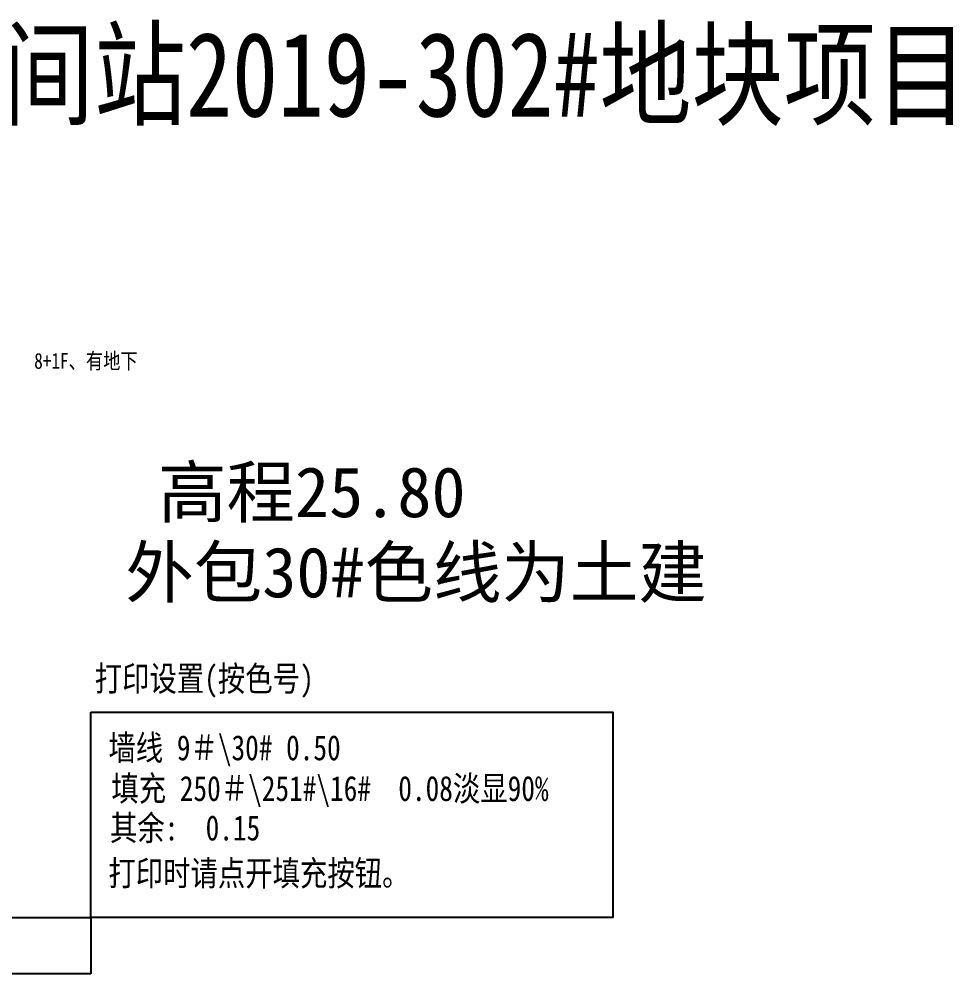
# Model space of a CAD drawing. Extents: x -518115 to 389031, y -231062 to 1628073.
# Drawn here: x 91236 to 389031, y 1323632 to 1628073 of the extents above; entities that cross this region are included whole.
import ezdxf
from ezdxf.enums import TextEntityAlignment as Align

# ---------------------------------------------------------------- set-up
doc = ezdxf.new("R2010")
doc.units = 0
doc.header["$LTSCALE"] = 1000
doc.header["$MEASUREMENT"] = 0
for name, color, linetype in [('7text', 31, 'Continuous'), ('text', 7, 'Continuous'), ('图框', 140, 'Continuous'), ('立面栏杆', 242, 'Continuous')]:
    doc.layers.add(name, color=color, linetype=linetype)
doc.styles.add('HT', font='')
doc.styles.add('Tk1', font='')
doc.styles.add('黑体', font='')
doc.styles.get('HT').set_extended_font_data('SimHei')
doc.styles.get('Tk1').set_extended_font_data('SimHei')
doc.styles.get('黑体').set_extended_font_data('SimHei')

msp = doc.modelspace()

# ---------------------------------------------------------------- linework, layer by layer
at = {"layer": '图框', "color": 2}
msp.add_lwpolyline([(114114.1, 1323632.1), (83114.1, 1323632.1), (83114.1, 1341632.1), (114114.1, 1341632.1)], close=True, dxfattribs=at)
at = {"layer": '立面栏杆'}
msp.add_lwpolyline([(114114.1, 1407068.1), (280577.4, 1407068.1), (280577.4, 1341632.1), (114114.1, 1341632.1)], close=True, dxfattribs=at)

# ---------------------------------------------------------------- texts
at = {"layer": '7text', "color": 1, "style": 'HT'}
msp.add_text('高程25.80', height=16000, dxfattribs=at).set_placement((135560.3, 1469264.5))
msp.add_text('外包30#色线为土建', height=16000, dxfattribs=at).set_placement((217834.7, 1452040.3), align=Align.MIDDLE)
at = {"layer": 'text', "color": 2, "style": '黑体', "width": 0.8}
msp.add_text('8+1F、有地下', height=5047.09, dxfattribs=at).set_placement((96052, 1516569.6))
at = {"layer": '图框', "color": 2, "style": '黑体', "width": 0.8}
msp.add_text('宿州绿地城际空间站2019-302#地块项目', height=26917.806, dxfattribs=at).set_placement((-119869, 1597011.3))
at = {"layer": '图框', "style": 'Tk1', "width": 0.8}
for s, p in [(' 墙线 9＃\\30# 0.50', (115365.6, 1391747.9)), ('填充 250＃\\251#\\16#  0.08淡显90%%%', (120673.4, 1378763.8)), (' 其余:  0.15', (115854.9, 1366186.9)), ('打印时请点开填充按钮。', (119704.1, 1351739.6))]:
    msp.add_text(s, height=8000, dxfattribs=at).set_placement(p)
at = {"layer": '立面栏杆', "style": 'Tk1', "width": 0.8}
msp.add_text('打印设置(按色号)', height=8000, dxfattribs=at).set_placement((115365.6, 1413799))

doc.saveas('drawing.dxf')
